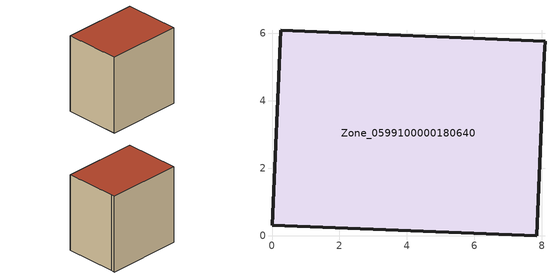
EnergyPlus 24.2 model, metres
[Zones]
Zone_0599100000180640
 floor ground (C_G): 7.84,0 0,0.31 0.25,6.08 8.1,5.76 8.08,5.34 z1.52
 wall outside (C_F): 0,0.31 7.84,0 8.08,5.34 8.1,5.76 0.25,6.08 0,0.31 z1.52:9.57
 roof outside (C_R): 0.25,6.08 0,0.31 7.84,0 8.08,5.34 8.1,5.76 z9.57
[BUILDING]
Pand.0599100000180640: North Axis=0; Terrain=City; Loads Convergence Tolerance Value=0.04; Temperature Convergence Tolerance Value=0.4; Solar Distribution=FullExterior; Maximum Number of Warmup Days=25; Minimum Number of Warmup Days=1
[Site:Location]
Rotterdam.The.Hague.AP_ZH_NLD Design_Conditions: Latitude=51.96; Longitude=4.45; Time Zone=1; Elevation=-4.5
[SITE:GROUNDTEMPERATURE:BUILDINGSURFACE]
18, 18, 18, 18, 18, 18, 18, 18, 18, 18, 18, 18
[MATERIAL] Thermal Absorptance=0.9; Solar Absorptance=0.7; Visible Absorptance=0.7
Name | Roughness | Thickness | Conductivity | Density | Specific Heat
G.TI.1946-1964 | MediumSmooth | 0.15 | 1 | 540 | 1210
F.TI.1946-1964 | Rough | 0.3 | 0.857143 | 1920 | 840
R.TI.1946-1964 | MediumRough | 0.2 | 0.277778 | 1500 | 1000
[CONSTRUCTION]
C_G: G.TI.1946-1964
C_F: F.TI.1946-1964
C_R: R.TI.1946-1964
[ZONE]
Zone_0599100000180640: Type=1; Multiplier=1; Ceiling Height=Autocalculate; Volume=Autocalculate; Floor Area=autocalculate; Part of Total Floor Area=Yes
[ZONEINFILTRATION:DESIGNFLOWRATE]
Infil_Zone_0599100000180640: Zone or ZoneList or Space or SpaceList=Zone_0599100000180640; Schedule=AlwaysOn; Design Flow Rate Calculation Method=Flow/Area; Flow Rate per Floor Area=0.003; Constant Term Coefficient=1; Temperature Term Coefficient=0; Velocity Term Coefficient=0; Velocity Squared Term Coefficient=0
[HVACTEMPLATE:ZONE:IDEALLOADSAIRSYSTEM]
Zone_0599100000180640: Maximum Heating Supply Air Temperature=50; Minimum Cooling Supply Air Temperature=13; Maximum Heating Supply Air Humidity Ratio=0.0156; Minimum Cooling Supply Air Humidity Ratio=0.0077; Heating Limit=NoLimit; Cooling Limit=NoLimit; Dehumidification Control Type=ConstantSensibleHeatRatio; Cooling Sensible Heat Ratio=0.7; Dehumidification Setpoint=60; Humidification Control Type=None; Humidification Setpoint=30; Outdoor Air Method=None; Outdoor Air Flow Rate per Person=0.00944; Outdoor Air Flow Rate per Zone Floor Area=0; Outdoor Air Flow Rate per Zone=0; Demand Controlled Ventilation Type=None; Outdoor Air Economizer Type=NoEconomizer; Heat Recovery Type=None; Sensible Heat Recovery Effectiveness=0.7; Latent Heat Recovery Effectiveness=0.65
[ZONECONTROL:THERMOSTAT]
ThermostatControl_Zone_0599100000180640: Zone or ZoneList=Zone_0599100000180640; Control Type Schedule=DualSetpointControlType; Control 1=Thermostat_Zone_0599100000180640; Temperature Difference Between Cutout And Setpoint=0
[THERMOSTATSETPOINT:DUALSETPOINT]
Thermostat_Zone_0599100000180640: Heating Setpoint Temperature Schedule=HeatingSetpoint_Zone_0599100000180640; Cooling Setpoint Temperature Schedule=CoolingSetpoint_Zone_0599100000180640
[SCHEDULE:COMPACT]
HeatingSetpoint_Zone_0599100000180640: Through: 12/31, For: AllDays, Until: 24:00, 21
CoolingSetpoint_Zone_0599100000180640: Through: 12/31, For: AllDays, Until: 24:00, 24
DualSetpointControlType: Through: 12/31, For: AllDays, Until: 24:00, 4
AlwaysOn: Through: 12/31, For: AllDays, Until: 24:00, 1
